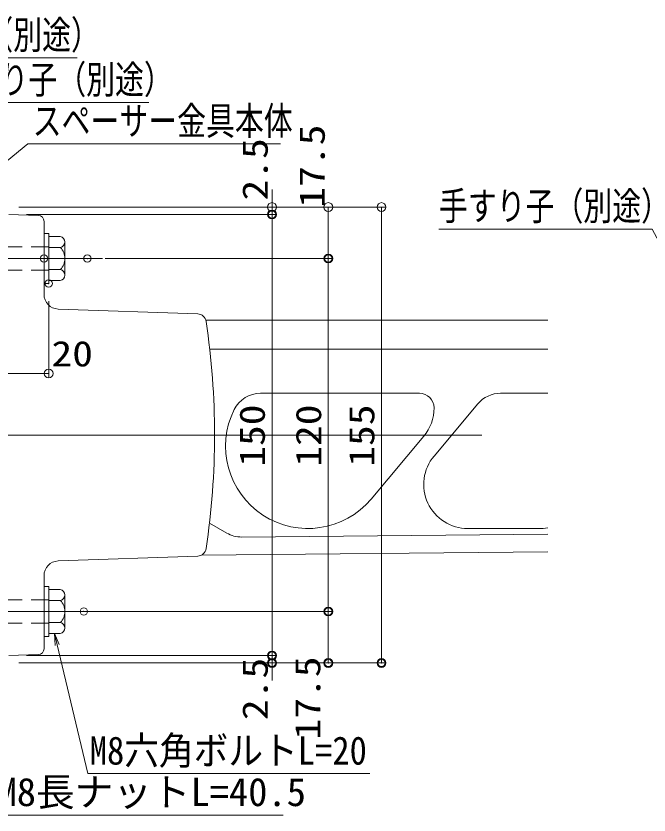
# Model space of a CAD drawing. Units: millimetres, scale not verified. Extents: x -800 to 819, y -554 to 554.
# Drawn here: x 6 to 221.2, y 9.9 to 281.6 of the extents above; entities that cross this region are included whole.
import ezdxf
from ezdxf.enums import TextEntityAlignment as Align

# ---------------------------------------------------------------- set-up
doc = ezdxf.new("R2010")
doc.units = ezdxf.units.MM
doc.header["$LTSCALE"] = 5
doc.header["$PDMODE"] = 32
doc.header["$PDSIZE"] = 2.5
doc.linetypes.add('DASHED1', pattern=[1.8, 1.2, -0.6])
for name, color, linetype, lineweight in [('0-2_sunpou', 1, 'Continuous', 9), ('0-3_0', 5, 'DASHED1', 9), ('0-7_center', 5, 'Continuous', 9), ('0-8_ﾚｲﾔ2', 3, 'Continuous', 9), ('0-9_レイヤー_1', 5, 'Continuous', 9), ('0-D_DEFPOINTS', 7, 'Continuous', 9)]:
    doc.layers.add(name, color=color, linetype=linetype, lineweight=lineweight)
doc.styles.add('ＭＳ ゴシック', font='')
doc.styles.get('ＭＳ ゴシック').set_extended_font_data('MS Gothic')

# ---------------------------------------------------------------- blocks, each defined once
blk = doc.blocks.new('KﾐM8側')
at = {"layer": '0-3_0', "color": 7, "linetype": 'Continuous'}
blk.add_lwpolyline([(0, 42.5), (-8, 42.5), (-8, -42.5), (0, -42.5)], close=True, dxfattribs=at)
blk = doc.blocks.new('頭部M8')
at = {"layer": '0-3_0', "color": 7, "linetype": 'Continuous'}
for p, q in [((0, 37.5), (0, -37.5)), ((0, 37.5), (19.71, 37.5)), ((27.5, -28.15), (27.5, 28.15)), ((0, 18.76), (19.71, 18.76)), ((0, -18.76), (19.71, -18.76)), ((0, -37.5), (19.71, -37.5))]:
    blk.add_line(p, q, dxfattribs=at)
for centre, radius, start, end in [((17.97, 28.13), 9.53, 280.52945, 79.47055), ((1, 0), 26.5, 314.92181, 45.07819), ((17.97, -28.13), 9.53, 280.52945, 79.47055)]:
    blk.add_arc(centre, radius, start, end, dxfattribs=at)
blk = doc.blocks.new('_ORIGIN')
at = {"layer": '0-3_0', "color": 1, "linetype": 'Continuous'}
blk.add_line((0, 0), (-5, 0), dxfattribs=at)
blk.add_circle((0, 0), 2.5, dxfattribs=at)
blk = doc.blocks.new('MLeader2')
at = {"layer": '0-2_sunpou'}
blk.add_line((220.474, 209.188), (149.714, 209.188), dxfattribs=at)
at = {"layer": '0-2_sunpou', "color": 7}
blk.add_line((242.995, 170.758), (241.097, 174.279), dxfattribs=at)
at = {"layer": '0-2_sunpou'}
blk.add_lwpolyline([(241.097, 174.279), (222.274, 209.188), (220.474, 209.188)], dxfattribs=at)
at = {"layer": '0-2_sunpou', "color": 7}
blk.add_lwpolyline([(241.683, 174.596), (242.995, 170.758), (240.51, 173.963)], dxfattribs=at)
at = {"layer": '0-2_sunpou', "color": 2, "style": 'ＭＳ ゴシック', "width": 0.75}
blk.add_text('手すり子（別途）', height=9.604, dxfattribs=at).set_placement((149.714, 209.337), align=Align.BOTTOM_LEFT)
blk = doc.blocks.new('MLeader6')
at = {"layer": '0-2_sunpou'}
blk.add_line((-24.825, 267.377), (26.735, 267.377), dxfattribs=at)
at = {"layer": '0-2_sunpou', "color": 7}
blk.add_line((-39.019, 246.56), (-36.973, 249.997), dxfattribs=at)
at = {"layer": '0-2_sunpou'}
blk.add_lwpolyline([(-36.973, 249.997), (-26.625, 267.377), (-24.825, 267.377)], dxfattribs=at)
at = {"layer": '0-2_sunpou', "color": 7}
blk.add_lwpolyline([(-36.4, 249.656), (-39.019, 246.56), (-37.546, 250.338)], dxfattribs=at)
at = {"layer": '0-2_sunpou', "color": 2, "style": 'ＭＳ ゴシック', "width": 0.75}
blk.add_text('笠木（別途）', height=9.604, dxfattribs=at).set_placement((-24.465, 267.526), align=Align.BOTTOM_LEFT)
blk = doc.blocks.new('MLeader7')
at = {"layer": '0-2_sunpou'}
blk.add_line((-19.67, 252.202), (51.09, 252.202), dxfattribs=at)
at = {"layer": '0-2_sunpou', "color": 7}
blk.add_line((-57.019, 208.415), (-54.498, 211.521), dxfattribs=at)
at = {"layer": '0-2_sunpou'}
blk.add_lwpolyline([(-54.498, 211.521), (-21.47, 252.202), (-19.67, 252.202)], dxfattribs=at)
at = {"layer": '0-2_sunpou', "color": 7}
blk.add_lwpolyline([(-53.98, 211.1), (-57.019, 208.415), (-55.016, 211.941)], dxfattribs=at)
at = {"layer": '0-2_sunpou', "color": 2, "style": 'ＭＳ ゴシック', "width": 0.75}
blk.add_text('手すり子（別途）', height=9.604, dxfattribs=at).set_placement((-19.31, 252.351), align=Align.BOTTOM_LEFT)
blk = doc.blocks.new('MLeader11')
at = {"layer": '0-2_sunpou'}
blk.add_line((11.79, 238.13), (95.883, 238.13), dxfattribs=at)
at = {"layer": '0-2_sunpou', "color": 7}
blk.add_line((-16.182, 216.649), (-13.09, 219.187), dxfattribs=at)
at = {"layer": '0-2_sunpou'}
blk.add_lwpolyline([(-13.09, 219.187), (9.99, 238.13), (11.79, 238.13)], dxfattribs=at)
at = {"layer": '0-2_sunpou', "color": 7}
blk.add_lwpolyline([(-12.667, 218.672), (-16.182, 216.649), (-13.513, 219.702)], dxfattribs=at)
at = {"layer": '0-2_sunpou', "color": 2, "style": 'ＭＳ ゴシック', "width": 0.75}
blk.add_text('スペーサー金具本体', height=9.604, dxfattribs=at).set_placement((11.617, 238.28), align=Align.BOTTOM_LEFT)
blk = doc.blocks.new('MLeader13')
at = {"layer": '0-2_sunpou', "color": 7}
blk.add_line((-19.019, 71.649), (-17.895, 67.811), dxfattribs=at)
at = {"layer": '0-2_sunpou'}
blk.add_line((0.853, 9.945), (96.756, 9.945), dxfattribs=at)
at = {"layer": '0-2_sunpou', "color": 7}
blk.add_lwpolyline([(-18.535, 67.623), (-19.019, 71.649), (-17.255, 67.998)], dxfattribs=at)
at = {"layer": '0-2_sunpou'}
blk.add_lwpolyline([(-17.895, 67.811), (-0.947, 9.945), (0.853, 9.945)], dxfattribs=at)
at = {"layer": '0-2_sunpou', "color": 2, "style": 'ＭＳ ゴシック'}
blk.add_text('M8長ナットL=40.5', height=9.621, dxfattribs=at).set_placement((-0.311, 10.094), align=Align.BOTTOM_LEFT)
blk = doc.blocks.new('MLeader14')
at = {"layer": '0-2_sunpou', "color": 7}
blk.add_line((19.052, 71.649), (19.979, 67.758), dxfattribs=at)
at = {"layer": '0-2_sunpou'}
blk.add_line((32.188, 24.043), (126.262, 24.043), dxfattribs=at)
at = {"layer": '0-2_sunpou', "color": 7}
blk.add_lwpolyline([(19.33, 67.604), (19.052, 71.649), (20.627, 67.913)], dxfattribs=at)
at = {"layer": '0-2_sunpou'}
blk.add_lwpolyline([(19.979, 67.758), (30.388, 24.043), (32.188, 24.043)], dxfattribs=at)
at = {"layer": '0-2_sunpou', "color": 2, "style": 'ＭＳ ゴシック', "width": 0.9}
blk.add_text('M8六角ボルトL=20', height=9.604, dxfattribs=at).set_placement((31.024, 24.193), align=Align.BOTTOM_LEFT)

msp = doc.modelspace()

# ---------------------------------------------------------------- linework, layer by layer
at = {"layer": '0-2_sunpou'}
for p, q in [((93, 219.649), (93, 222.649)), ((6.926, 216.649), (131.723, 216.649)), ((7.481, 216.649), (113.646, 216.649)), ((7.481, 216.649), (94.5, 216.649)), ((93, 216.649), (93, 214.149)), ((9.481, 214.149), (94.5, 214.149)), ((9.481, 214.149), (94.5, 214.149)), ((112.146, 213.649), (112.146, 202.149)), ((130.223, 213.649), (130.223, 64.649)), ((93, 211.149), (93, 208.149)), ((93, 211.149), (93, 67.149)), ((36.221, 199.149), (113.646, 199.149)), ((36.221, 199.149), (113.646, 199.149)), ((112.146, 196.149), (112.146, 82.149)), ((17.081, 184.649), (17.081, 158.547)), ((14.081, 160.047), (0.081, 160.047)), ((35.014, 79.149), (113.646, 79.149)), ((35.014, 79.149), (113.646, 79.149)), ((112.146, 76.149), (112.146, 64.649)), ((93, 67.149), (93, 70.149)), ((9.481, 64.149), (94.5, 64.149)), ((9.481, 64.149), (94.5, 64.149)), ((93, 64.149), (93, 61.649)), ((6.926, 61.649), (131.723, 61.649)), ((7.223, 61.649), (113.646, 61.649)), ((7.481, 61.649), (94.5, 61.649)), ((93, 58.649), (93, 55.649))]:
    msp.add_line(p, q, dxfattribs=at)
at = {"layer": '0-3_0'}
for p, q in [((17.081, 203.149), (-1.719, 203.149)), ((17.081, 195.149), (-1.719, 195.149)), ((17.081, 83.149), (-1.719, 83.149)), ((17.081, 75.149), (-1.719, 75.149))]:
    msp.add_line(p, q, dxfattribs=at)
at = {"layer": '0-7_center'}
for p, q in [((35.36, 199.149), (-109.642, 199.149)), ((-106.258, 139.149), (164.282, 139.149)), ((35.623, 79.149), (-109.642, 79.149))]:
    msp.add_line(p, q, dxfattribs=at)
at = {"layer": '0-8_ﾚｲﾔ2'}
for p, q in [((3.481, 214.149), (13.551, 213.798)), ((15.481, 186.978), (15.481, 211.799)), ((20.306, 181.981), (67.734, 180.325)), ((186.753, 178.149), (70.539, 178.149)), ((186.753, 168.349), (71.836, 168.349)), ((89.097, 153.349), (143.1, 153.349)), ((186.753, 153.349), (170.677, 153.349)), ((148.093, 131.991), (163.017, 149.777)), ((126.67, 117.351), (144.59, 138.708)), ((71.73, 109.213), (77.632, 105.806)), ((159.583, 107.349), (183.639, 107.349)), ((82.674, 104.466), (186.753, 105.429)), ((20.306, 96.318), (67.734, 97.974)), ((69.068, 98.34), (186.753, 99.429)), ((15.481, 91.321), (15.481, 66.5)), ((3.481, 64.149), (13.551, 64.501))]:
    msp.add_line(p, q, dxfattribs=at)
for centre, radius, start, end in [((13.481, 211.799), 2, 0, 88), ((20.481, 186.978), 5, 180, 268), ((67.629, 177.327), 3, 8.54285, 88), ((-186.519, 139.149), 260, 351.45715, 8.54285), ((89.097, 143.349), 10, 90, 153.6122), ((143.1, 148.349), 5, 0, 90), ((170.677, 143.349), 10, 90, 140), ((105.221, 135.349), 28, 153.6122, 320), ((133.1, 148.349), 15, 320, 0), ((159.583, 122.349), 15, 140, 270), ((183.639, 132.349), 25, 270, 277.15595), ((82.632, 114.466), 10, 240, 270.24586), ((67.629, 100.972), 3, 272, 351.45715), ((20.481, 91.321), 5, 92, 180), ((13.481, 66.5), 2, 272, 0)]:
    msp.add_arc(centre, radius, start, end, dxfattribs=at)
msp.add_point((15.481, 199.149), dxfattribs=at)
at = {"layer": '0-9_レイヤー_1'}
for p, q in [((17.081, 203.149), (17.081, 195.149)), ((17.081, 83.149), (17.081, 75.149))]:
    msp.add_line(p, q, dxfattribs=at)
at = {"layer": '0-D_DEFPOINTS'}
for p in [(93, 214.149), (30.221, 199.149), (112.146, 199.149), (17.081, 190.649), (29.014, 79.149), (112.146, 79.149), (93, 64.149), (93, 61.649), (112.146, 61.649), (130.223, 61.649)]:
    msp.add_point(p, dxfattribs=at)

# ---------------------------------------------------------------- block references
at = {"layer": '0-2_sunpou'}
for name in ['MLeader6', 'MLeader7', 'MLeader11', 'MLeader2', 'MLeader13', 'MLeader14']:
    msp.add_blockref(name, (0, 0), dxfattribs=at)
at = {"layer": '0-2_sunpou', "xscale": 0.6, "yscale": 0.6}
for p, rotation in [((93, 216.649), 270), ((112.146, 216.649), 90), ((130.223, 216.649), 90), ((93, 214.149), 90), ((93, 214.149), 90), ((112.146, 199.149), 270), ((112.146, 199.149), 90), ((112.146, 79.149), 270), ((112.146, 79.149), 90), ((93, 64.149), 270), ((93, 64.149), 270), ((93, 61.649), 90), ((112.146, 61.649), 270), ((130.223, 61.649), 270)]:
    msp.add_blockref('_ORIGIN', p, dxfattribs=dict(at, rotation=rotation))
msp.add_blockref('_ORIGIN', (17.081, 160.047), dxfattribs=at)
at = {"layer": '0-9_レイヤー_1', "xscale": 0.2, "yscale": 0.2}
for name, p in [('KﾐM8側', (17.081, 199.149)), ('頭部M8', (17.081, 199.149)), ('KﾐM8側', (17.081, 79.149)), ('頭部M8', (17.081, 79.149))]:
    msp.add_blockref(name, p, dxfattribs=at)

# ---------------------------------------------------------------- texts
at = {"layer": '0-2_sunpou', "color": 2, "style": 'ＭＳ ゴシック', "width": 1.2}
for s, p in [('17.5', (113.538, 216.446)), ('2.5', (94.152, 218.869)), ('150', (93.165, 128.349)), ('120', (112.312, 128.349)), ('155', (130.388, 128.349)), ('2.5', (94.152, 42.208)), ('17.5', (112.018, 35.606))]:
    msp.add_text(s, height=8.651, rotation=90, dxfattribs=at).set_placement(p, align=Align.BOTTOM_LEFT)
msp.add_text('20', height=8.651, dxfattribs=at).set_placement((18.005, 159.881), align=Align.BOTTOM_LEFT)

doc.saveas('drawing.dxf')
